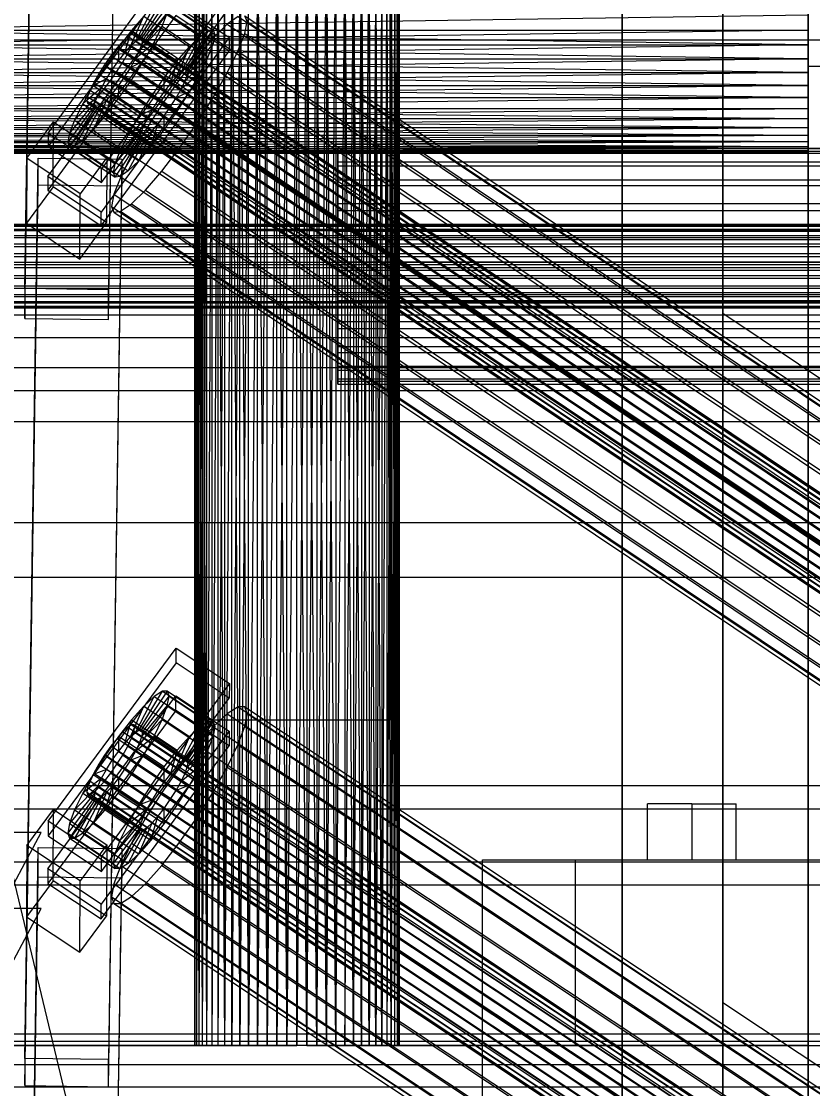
# Model space of a CAD drawing. Header units: millimetres. Extents: x -1970 to 34302, y -65268 to 6837.
# Drawn here: x -379.3 to -209, y -34069.3 to -33839.6 of the extents above; entities that cross this region are included whole.
import ezdxf

# ---------------------------------------------------------------- set-up
doc = ezdxf.new("R2010")
doc.units = ezdxf.units.MM
for name, color, linetype, lineweight in [('COTAS_O', 1, 'Continuous', 0), ('frontal_briquetadora', 7, 'Continuous', 0), ('frontal_C01', 7, 'Continuous', 0), ('frontal_C02', 7, 'Continuous', 0), ('frontal_mezcladora', 7, 'Continuous', 0)]:
    doc.layers.add(name, color=color, linetype=linetype, lineweight=lineweight)
doc.dimstyles.new('R19_100', dxfattribs={"dimtxt": 250, "dimasz": 150, "dimexe": 150, "dimexo": 80, "dimgap": 100, "dimtad": 1, "dimtih": 1, "dimtoh": 1, "dimdsep": 46, "dimcen": 0.09, "dimadec": 0, "dimazin": 0, "dimtfac": 1, "dimtdec": 4, "dimtofl": 0, "dimtmove": 0, "dimatfit": 3, "dimfxl": 1, "dimtolj": 1, "dimtzin": 0, "dimarcsym": 0})

# ---------------------------------------------------------------- blocks, each defined once
blk = doc.blocks.new('*D35')
at = {"layer": 'COTAS_O', "color": 0, "lineweight": -2, "transparency": 16777216}
for p, q in [((-1725, -34320), (-1725, -33550)), ((1725, -34320), (1725, -33550)), ((-1575, -33700), (1575, -33700))]:
    blk.add_line(p, q, dxfattribs=at)
at = {"layer": 'COTAS_O', "color": 0, "transparency": 16777216}
for points in [[(-1575, -33675), (-1575, -33725), (-1725, -33700)], [(1575, -33675), (1575, -33725), (1725, -33700)]]:
    blk.add_solid(points, dxfattribs=at)
at = {"layer": 'Defpoints', "color": 0, "transparency": 16777216}
for p in [(1725, -33700), (-1725, -34400), (1725, -34400)]:
    blk.add_point(p, dxfattribs=at)
blk = doc.blocks.new('*D38')
at = {"layer": 'COTAS_O', "color": 0, "lineweight": -2, "transparency": 16777216}
for p, q in [((-570, -33700), (200, -33700)), ((50, -34750), (50, -33850)), ((-570, -34900), (200, -34900))]:
    blk.add_line(p, q, dxfattribs=at)
at = {"layer": 'COTAS_O', "color": 0, "transparency": 16777216}
for points in [[(25, -33850), (75, -33850), (50, -33700)], [(25, -34750), (75, -34750), (50, -34900)]]:
    blk.add_solid(points, dxfattribs=at)
at = {"layer": 'Defpoints', "color": 0, "transparency": 16777216}
for p in [(-650, -33700), (50, -33700), (-650, -34900)]:
    blk.add_point(p, dxfattribs=at)
blk = doc.blocks.new('*D39')
at = {"layer": 'COTAS_O', "color": 0, "lineweight": -2, "transparency": 16777216}
for p, q in [((-650, -34820), (-650, -34050)), ((650, -34820), (650, -34050)), ((-500, -34200), (500, -34200))]:
    blk.add_line(p, q, dxfattribs=at)
at = {"layer": 'COTAS_O', "color": 0, "transparency": 16777216}
for points in [[(-500, -34175), (-500, -34225), (-650, -34200)], [(500, -34175), (500, -34225), (650, -34200)]]:
    blk.add_solid(points, dxfattribs=at)
at = {"layer": 'Defpoints', "color": 0, "transparency": 16777216}
for p in [(650, -34200), (-650, -34900), (650, -34900)]:
    blk.add_point(p, dxfattribs=at)

msp = doc.modelspace()

# ---------------------------------------------------------------- linework, layer by layer
at = {"layer": 'frontal_briquetadora'}
for p, q in [((-210, -33750), (-210, -33844.629)), ((-210, -33750), (-210, -33841.488)), ((-340, -33818), (-340, -33990)), ((-300, -33818), (-300, -33990)), ((-430, -33820), (-223.45, -34680)), ((-341.894, -33820), (-342, -34060)), ((-342, -33820), (-342, -34060)), ((-342, -33820), (-341.894, -34060)), ((-341.577, -33820), (-341.894, -34060)), ((-341.894, -33820), (-341.894, -34060)), ((-341.894, -33820), (-341.577, -34060)), ((-341.053, -33820), (-341.577, -34060)), ((-341.577, -33820), (-341.577, -34060)), ((-341.577, -33820), (-341.053, -34060)), ((-340.325, -33820), (-341.053, -34060)), ((-341.053, -33820), (-341.053, -34060)), ((-341.053, -33820), (-340.325, -34060)), ((-339.402, -33820), (-340.325, -34060)), ((-340.325, -33820), (-340.325, -34060)), ((-340.325, -33820), (-339.402, -34060)), ((-338.292, -33820), (-339.402, -34060)), ((-339.402, -33820), (-339.402, -34060)), ((-337.006, -33820), (-338.292, -34060)), ((-338.292, -33820), (-338.292, -34060)), ((-335.556, -33820), (-337.006, -34060)), ((-337.006, -33820), (-337.006, -34060)), ((-337.006, -33820), (-335.556, -34060)), ((-333.957, -33820), (-335.556, -34060)), ((-335.556, -33820), (-335.556, -34060)), ((-332.223, -33820), (-333.957, -34060)), ((-333.957, -34060), (-333.957, -33820)), ((-333.957, -33820), (-332.223, -34060)), ((-330.371, -33820), (-332.223, -34060)), ((-332.223, -34060), (-332.223, -33820)), ((-332.223, -33820), (-330.371, -34060)), ((-328.419, -33820), (-330.371, -34060)), ((-330.371, -34060), (-330.371, -33820)), ((-326.386, -33820), (-328.419, -34060)), ((-328.419, -34060), (-328.419, -33820)), ((-328.419, -33820), (-326.386, -34060)), ((-324.292, -33820), (-326.386, -34060)), ((-326.386, -34060), (-326.386, -33820)), ((-322.156, -33820), (-324.292, -34060)), ((-324.292, -34060), (-324.292, -33820)), ((-324.292, -33820), (-322.156, -34060)), ((-320, -33820), (-322.156, -34060)), ((-322.156, -34060), (-322.156, -33820)), ((-320, -34060), (-320, -33820)), ((-317.844, -33820), (-320, -34060)), ((-317.844, -34060), (-320, -33820)), ((-317.844, -33820), (-317.844, -34060)), ((-317.844, -34060), (-315.708, -33820)), ((-315.708, -34060), (-317.844, -33820)), ((-315.708, -33820), (-315.708, -34060)), ((-315.708, -34060), (-313.614, -33820)), ((-313.614, -34060), (-315.708, -33820)), ((-313.614, -33820), (-313.614, -34060)), ((-313.614, -34060), (-311.581, -33820)), ((-311.581, -34060), (-313.614, -33820)), ((-311.581, -33820), (-311.581, -34060)), ((-311.581, -34060), (-309.629, -33820)), ((-309.629, -33820), (-309.629, -34060)), ((-309.629, -34060), (-307.777, -33820)), ((-307.777, -34060), (-309.629, -33820)), ((-307.777, -33820), (-307.777, -34060)), ((-307.777, -34060), (-306.043, -33820)), ((-306.043, -34060), (-307.777, -33820)), ((-306.043, -33820), (-306.043, -34060)), ((-306.043, -34060), (-304.444, -33820)), ((-304.444, -34060), (-306.043, -33820)), ((-304.444, -33820), (-304.444, -34060)), ((-302.994, -33820), (-304.444, -34060)), ((-302.994, -34060), (-304.444, -33820)), ((-302.994, -33820), (-302.994, -34060)), ((-301.708, -33820), (-302.994, -34060)), ((-301.708, -34060), (-302.994, -33820)), ((-301.708, -33820), (-301.708, -34060)), ((-300.598, -33820), (-301.708, -34060)), ((-300.598, -33820), (-300.598, -34060)), ((-299.675, -33820), (-300.598, -34060)), ((-299.675, -34060), (-300.598, -33820)), ((-299.675, -33820), (-299.675, -34060)), ((-298.947, -33820), (-299.675, -34060)), ((-299.675, -33820), (-298.947, -34060)), ((-298.947, -33820), (-298.947, -34060)), ((-298.423, -33820), (-298.947, -34060)), ((-298.947, -33820), (-298.423, -34060)), ((-298.423, -33820), (-298.423, -34060)), ((-298.106, -33820), (-298.423, -34060)), ((-298.423, -33820), (-298.106, -34060)), ((-298.106, -33820), (-298.106, -34060)), ((-298, -33820), (-298.106, -34060)), ((-298, -33820), (-298, -34060)), ((-210, -33820), (-210, -34060)), ((-210, -34260), (-210, -33820)), ((-210, -34680), (-210, -33820)), ((-210, -33820), (-210, -33855.985)), ((-210, -33820), (-210, -33853.384)), ((-210, -33820), (-210, -33850.606)), ((-210, -33820), (-210, -33847.678)), ((-210, -33844.629), (-210, -33820)), ((-210, -33841.77), (-210, -33827.53)), ((-210, -33828.329), (-210, -33842.57)), ((-210, -33834.64), (-210, -33848.563)), ((-210, -33849.302), (-210, -33835.46)), ((-210, -33838.284), (-430, -33841.488)), ((-210, -33838.284), (-210, -33841.488)), ((-210, -33841.488), (-430, -33844.629)), ((-430, -33841.488), (-210, -33841.488)), ((-210, -33844.629), (-430, -33841.488)), ((-210, -33841.488), (-210, -33844.629)), ((-210, -33854.679), (-210, -33841.77)), ((-210, -33842.57), (-210, -33855.32)), ((-210, -33844.629), (-430, -33847.678)), ((-430, -33844.629), (-210, -33844.629)), ((-210, -33847.678), (-430, -33844.629)), ((-210, -33844.629), (-210, -33847.678)), ((-210, -33847.678), (-430, -33850.606)), ((-430, -33847.678), (-210, -33847.678)), ((-210, -33850.606), (-430, -33847.678)), ((-210, -33847.678), (-210, -33850.606)), ((-210, -33848.563), (-210, -33859.811)), ((-210, -33860.322), (-210, -33849.302)), ((-160, -33849.302), (-210, -33849.302)), ((-210, -33850.606), (-430, -33853.384)), ((-430, -33850.606), (-210, -33850.606)), ((-210, -33853.384), (-430, -33850.606)), ((-210, -33850.606), (-210, -33853.384)), ((-210, -33853.384), (-430, -33855.985)), ((-430, -33853.384), (-210, -33853.384)), ((-210, -33855.985), (-430, -33853.384)), ((-210, -33853.384), (-210, -33855.985)), ((-210, -33853.384), (-210, -34060)), ((-210, -33863.7), (-210, -33854.679)), ((-210, -33855.985), (-430, -33858.384)), ((-430, -33855.985), (-210, -33855.985)), ((-210, -33855.32), (-210, -33864.056)), ((-210, -33855.985), (-210, -33858.384)), ((-210, -34060), (-210, -33855.985)), ((-210, -33858.384), (-430, -33858.384)), ((-210, -33858.384), (-430, -33860.559)), ((-210, -33860.559), (-430, -33858.384)), ((-210, -33858.384), (-210, -33860.559)), ((-210, -34060), (-210, -33858.384)), ((-210, -33860.559), (-430, -33860.559)), ((-210, -33860.559), (-430, -33862.488)), ((-210, -33862.488), (-430, -33860.559)), ((-210, -33859.811), (-210, -33866.154)), ((-210, -33866.336), (-210, -33860.322)), ((-210, -33860.559), (-210, -33862.488)), ((-210, -33860.559), (-210, -34060)), ((-210, -33862.488), (-430, -33862.488)), ((-210, -33862.488), (-430, -33864.153)), ((-210, -33864.153), (-430, -33862.488)), ((-210, -33862.488), (-210, -33864.153)), ((-210, -33862.488), (-210, -34060)), ((-210, -33867.047), (-210, -33863.7)), ((-210, -33864.056), (-210, -33867.047)), ((-210, -33864.153), (-430, -33864.153)), ((-210, -33864.153), (-430, -33865.538)), ((-210, -33865.538), (-430, -33864.153)), ((-210, -33865.538), (-430, -33865.538)), ((-210, -33865.538), (-430, -33866.629)), ((-210, -33866.629), (-430, -33865.538)), ((-210, -33864.153), (-210, -33865.538)), ((-210, -33864.153), (-210, -34060)), ((-210, -33865.538), (-210, -33866.629)), ((-210, -33865.538), (-210, -34060)), ((-210, -33866.154), (-210, -33866.336)), ((-210, -33866.629), (-430, -33866.629)), ((-210, -33866.629), (-430, -33867.416)), ((-210, -33867.416), (-430, -33866.629)), ((-210, -33867.416), (-430, -33867.416)), ((-210, -33867.416), (-430, -33867.891)), ((-210, -33867.891), (-430, -33867.416)), ((-210, -33867.891), (-430, -33867.891)), ((-210, -33867.891), (-430, -33868.05)), ((-210, -33868.05), (-430, -33867.891)), ((-210, -33868.05), (-430, -33868.05)), ((-210, -33866.629), (-210, -33867.416)), ((-210, -33866.629), (-210, -34060)), ((-160, -33867.047), (-210, -33867.047)), ((-210, -33867.416), (-210, -33867.891)), ((-210, -33867.416), (-210, -34060)), ((-210, -33867.891), (-210, -33868.05)), ((-210, -33867.891), (-210, -34060)), ((-210, -33868.05), (-210, -34060)), ((-210, -33880.454), (-210, -33875.627)), ((-210, -33889.153), (-210, -33880.454)), ((-210, -33900), (-210, -33889.153)), ((-208, -33900), (-210, -33900)), ((-210, -33900), (-210, -33910.847)), ((-210, -33910.847), (-210, -33919.546)), ((-210, -33919.546), (-210, -33924.373)), ((-338.019, -33990), (-340, -33990)), ((-332.47, -33990), (-338.019, -33990)), ((-324.45, -33990), (-332.47, -33990)), ((-315.55, -33990), (-324.45, -33990)), ((-307.53, -33990), (-315.55, -33990)), ((-301.981, -33990), (-307.53, -33990)), ((-300, -33990), (-301.981, -33990)), ((-210, -34060), (-430, -34060)), ((-335.556, -34060), (-430, -34060)), ((-430, -34060), (-333.957, -34060)), ((-337.006, -34060), (-430, -34060)), ((-338.292, -34060), (-430, -34060)), ((-430, -34060), (-332.223, -34060)), ((-339.402, -34060), (-430, -34060)), ((-430, -34060), (-330.371, -34060)), ((-340.325, -34060), (-430, -34060)), ((-430, -34060), (-328.419, -34060)), ((-341.053, -34060), (-430, -34060)), ((-430, -34060), (-326.386, -34060)), ((-430, -34060), (-324.292, -34060)), ((-341.577, -34060), (-430, -34060)), ((-341.894, -34060), (-430, -34060)), ((-430, -34060), (-322.156, -34060)), ((-342, -34060), (-430, -34060)), ((-430, -34060), (-320, -34060)), ((-342, -34060), (-341.894, -34060)), ((-341.894, -34060), (-341.577, -34060)), ((-341.577, -34060), (-341.053, -34060)), ((-341.053, -34060), (-340.325, -34060)), ((-340.325, -34060), (-339.402, -34060)), ((-339.402, -34060), (-338.292, -34060)), ((-338.292, -34060), (-337.006, -34060)), ((-337.006, -34060), (-335.556, -34060)), ((-335.556, -34060), (-333.957, -34060)), ((-333.957, -34060), (-332.223, -34060)), ((-332.223, -34060), (-330.371, -34060)), ((-330.371, -34060), (-328.419, -34060)), ((-328.419, -34060), (-326.386, -34060)), ((-326.386, -34060), (-324.292, -34060)), ((-324.292, -34060), (-322.156, -34060)), ((-322.156, -34060), (-320, -34060)), ((-210, -34060), (-320, -34060)), ((-317.844, -34060), (-320, -34060)), ((-315.708, -34060), (-317.844, -34060)), ((-317.844, -34060), (-210, -34060)), ((-313.614, -34060), (-315.708, -34060)), ((-315.708, -34060), (-210, -34060)), ((-311.581, -34060), (-313.614, -34060)), ((-313.614, -34060), (-210, -34060)), ((-309.629, -34060), (-311.581, -34060)), ((-311.581, -34060), (-210, -34060)), ((-307.777, -34060), (-309.629, -34060)), ((-309.629, -34060), (-210, -34060)), ((-306.043, -34060), (-307.777, -34060)), ((-307.777, -34060), (-210, -34060)), ((-304.444, -34060), (-306.043, -34060)), ((-306.043, -34060), (-210, -34060)), ((-302.994, -34060), (-304.444, -34060)), ((-304.444, -34060), (-210, -34060)), ((-301.708, -34060), (-302.994, -34060)), ((-302.994, -34060), (-210, -34060)), ((-300.598, -34060), (-301.708, -34060)), ((-301.708, -34060), (-210, -34060)), ((-210, -34060), (-300.598, -34060)), ((-299.675, -34060), (-300.598, -34060)), ((-210, -34060), (-299.675, -34060)), ((-298.947, -34060), (-299.675, -34060)), ((-210, -34060), (-298.947, -34060)), ((-298.423, -34060), (-298.947, -34060)), ((-210, -34060), (-298.423, -34060)), ((-298.106, -34060), (-298.423, -34060)), ((-210, -34060), (-298.106, -34060)), ((-298, -34060), (-298.106, -34060)), ((-210, -34060), (-298, -34060)), ((-210, -34060), (-210, -34490)), ((-210, -34260), (-210, -34060)), ((-210, -34060), (-210, -34496)), ((-210, -34060), (-210, -34305))]:
    msp.add_line(p, q, dxfattribs=at)
at = {"layer": 'frontal_C01'}
for p, q in [((-250, -32680.37), (-250, -35735.764)), ((-250, -35740.498), (-250, -32685.104)), ((-378.512, -33897.114), (-375.644, -33705.166)), ((-357.646, -33705.408), (-360.514, -33897.355)), ((-378.512, -33903.518), (-375.644, -33711.57)), ((-360.514, -33903.759), (-357.646, -33711.811)), ((-228.298, -33738.634), (-228.298, -34050.821)), ((-228.298, -34056.508), (-228.298, -33744.321)), ((-450, -33843.6), (450, -33843.6)), ((-425, -33891.431), (425, -33891.431)), ((-360.514, -33897.355), (-378.512, -33897.114)), ((-378.512, -33897.114), (-378.512, -33903.518)), ((-360.514, -33903.759), (-360.514, -33897.355)), ((425, -33902.8), (-425, -33902.8)), ((-378.512, -33903.518), (-360.514, -33903.759)), ((425, -33907.696), (-425, -33907.696)), ((-425, -33919.065), (425, -33919.065)), ((-373.501, -34011.698), (-345.969, -33974.459)), ((-345.981, -33977.66), (-345.969, -33974.459)), ((-345.969, -33974.459), (-334.501, -33982.07)), ((-345.981, -33977.66), (-373.513, -34014.899)), ((-334.513, -33985.272), (-345.981, -33977.66)), ((-334.501, -33982.07), (-362.033, -34019.309)), ((-334.501, -33982.07), (-334.513, -33985.272)), ((-373.539, -34021.943), (-346.008, -33984.704)), ((-362.045, -34022.511), (-334.513, -33985.272)), ((-354.71, -33992.595), (-350.645, -33984.845)), ((-353.892, -33992.082), (-348.918, -33983.763)), ((-353.378, -33992.08), (-347.835, -33983.757)), ((-353.205, -33992.587), (-347.47, -33984.829)), ((-350.645, -33984.845), (-352.899, -33986.931)), ((-348.918, -33983.763), (-350.645, -33984.845)), ((-350.645, -33984.845), (-340.816, -33991.37)), ((-347.835, -33983.757), (-348.918, -33983.763)), ((-348.918, -33983.763), (-339.088, -33990.287)), ((-347.847, -33986.906), (-347.47, -33984.829)), ((-347.835, -33983.757), (-338.005, -33990.281)), ((-347.47, -33984.829), (-347.835, -33983.757)), ((-347.47, -33984.829), (-337.64, -33991.354)), ((-346.02, -33987.906), (-346.008, -33984.704)), ((-346.008, -33984.704), (-334.539, -33992.316)), ((-346.02, -33987.906), (-373.551, -34025.145)), ((-355.777, -33993.583), (-352.899, -33986.931)), ((-352.899, -33986.931), (-355.525, -33989.879)), ((-353.384, -33993.571), (-347.847, -33986.906)), ((-352.899, -33986.931), (-343.069, -33993.456)), ((-348.941, -33989.846), (-347.847, -33986.906)), ((-347.847, -33986.906), (-338.017, -33993.43)), ((-334.551, -33995.518), (-346.02, -33987.906)), ((-332.629, -33987.137), (-334.938, -33988.584)), ((-331.181, -33987.13), (-332.629, -33987.137)), ((-332.629, -33987.137), (-148.32, -34109.469)), ((-330.692, -33988.563), (-331.181, -33987.13)), ((-331.181, -33987.13), (-146.872, -34109.461)), ((-355.525, -33989.879), (-358.345, -33993.486)), ((-357.021, -33994.979), (-355.525, -33989.879)), ((-355.525, -33989.879), (-345.695, -33996.403)), ((-353.902, -33994.964), (-348.941, -33989.846)), ((-350.678, -33993.448), (-348.941, -33989.846)), ((-348.941, -33989.846), (-339.111, -33996.37)), ((-339.088, -33990.287), (-344.062, -33998.606)), ((-338.005, -33990.281), (-343.549, -33998.604)), ((-340.816, -33991.37), (-339.088, -33990.287)), ((-339.088, -33990.287), (-338.005, -33990.281)), ((-338.005, -33990.281), (-337.64, -33991.354)), ((-334.938, -33988.584), (-337.95, -33991.373)), ((-334.938, -33988.584), (-150.629, -34110.916)), ((-331.197, -33991.34), (-330.692, -33988.563)), ((-330.692, -33988.563), (-146.383, -34110.895)), ((-334.539, -33992.316), (-362.071, -34029.555)), ((-357.415, -33992.496), (-358.659, -33993.892)), ((-356.348, -33991.508), (-357.415, -33992.496)), ((-357.415, -33992.496), (-143.617, -34134.4)), ((-355.53, -33990.995), (-356.348, -33991.508)), ((-356.348, -33991.508), (-142.549, -34133.412)), ((-355.777, -33993.583), (-354.71, -33992.595)), ((-355.541, -33993.876), (-355.022, -33992.484)), ((-355.017, -33990.992), (-355.53, -33990.995)), ((-355.53, -33990.995), (-141.731, -34132.899)), ((-355.022, -33992.484), (-354.844, -33991.5)), ((-355.022, -33992.484), (-141.224, -34134.388)), ((-354.844, -33991.5), (-355.017, -33990.992)), ((-355.017, -33990.992), (-141.218, -34132.897)), ((-354.844, -33991.5), (-141.045, -34133.405)), ((-354.71, -33992.595), (-353.892, -33992.082)), ((-344.88, -33999.119), (-354.71, -33992.595)), ((-353.892, -33992.082), (-353.378, -33992.08)), ((-344.062, -33998.606), (-353.892, -33992.082)), ((-353.205, -33992.587), (-353.384, -33993.571)), ((-343.549, -33998.604), (-353.378, -33992.08)), ((-353.378, -33992.08), (-353.205, -33992.587)), ((-343.376, -33999.112), (-353.205, -33992.587)), ((-340.816, -33991.37), (-344.88, -33999.119)), ((-337.64, -33991.354), (-343.376, -33999.112)), ((-343.069, -33993.456), (-340.816, -33991.37)), ((-337.95, -33991.373), (-341.461, -33995.313)), ((-337.64, -33991.354), (-338.017, -33993.43)), ((-337.95, -33991.373), (-153.641, -34113.705)), ((-334.539, -33992.316), (-334.551, -33995.518)), ((-332.659, -33995.27), (-331.197, -33991.34)), ((-331.197, -33991.34), (-146.887, -34113.671)), ((-358.345, -33993.486), (-361.166, -33997.509)), ((-358.659, -33993.892), (-359.995, -33995.601)), ((-358.659, -33993.892), (-144.861, -34135.796)), ((-358.345, -33993.486), (-358.357, -33996.688)), ((-358.357, -33996.688), (-357.021, -33994.979)), ((-348.515, -34000.011), (-358.345, -33993.486)), ((-357.021, -33994.979), (-355.777, -33993.583)), ((-347.191, -34001.504), (-357.021, -33994.979)), ((-356.363, -33995.583), (-355.541, -33993.876)), ((-345.947, -34000.107), (-355.777, -33993.583)), ((-355.541, -33993.876), (-141.742, -34135.781)), ((-354.725, -33996.67), (-350.678, -33993.448)), ((-353.902, -33994.964), (-354.725, -33996.67)), ((-353.384, -33993.571), (-353.902, -33994.964)), ((-344.073, -34001.488), (-353.902, -33994.964)), ((-343.554, -34000.096), (-353.384, -33993.571)), ((-352.938, -33997.468), (-350.678, -33993.448)), ((-350.678, -33993.448), (-340.848, -33999.973)), ((-343.069, -33993.456), (-345.947, -34000.107)), ((-345.695, -33996.403), (-343.069, -33993.456)), ((-338.017, -33993.43), (-343.554, -34000.096)), ((-338.017, -33993.43), (-339.111, -33996.37)), ((-362.083, -34032.757), (-334.551, -33995.518)), ((-359.995, -33995.601), (-361.332, -33997.506)), ((-146.196, -34137.505), (-359.995, -33995.601)), ((-359.693, -33998.594), (-358.357, -33996.688)), ((-358.357, -33996.688), (-348.527, -34003.213)), ((-357.434, -33997.487), (-356.363, -33995.583)), ((-356.363, -33995.583), (-142.565, -34137.487)), ((-354.725, -33996.67), (-355.796, -33998.574)), ((-344.895, -34003.194), (-354.725, -33996.67)), ((-348.515, -34000.011), (-345.695, -33996.403)), ((-345.695, -33996.403), (-347.191, -34001.504)), ((-341.461, -33995.313), (-345.231, -34000.136)), ((-339.111, -33996.37), (-344.073, -34001.488)), ((-341.461, -33995.313), (-157.152, -34117.645)), ((-339.111, -33996.37), (-340.848, -33999.973)), ((-334.981, -34000.085), (-332.659, -33995.27)), ((-332.659, -33995.27), (-148.35, -34117.601)), ((-361.166, -33997.509), (-363.797, -34001.672)), ((-362.578, -33999.478), (-363.648, -34001.382)), ((-361.332, -33997.506), (-362.578, -33999.478)), ((-362.578, -33999.478), (-148.779, -34141.382)), ((-361.332, -33997.506), (-147.533, -34139.411)), ((-359.693, -33998.594), (-361.166, -33997.509)), ((-361.166, -33997.509), (-351.336, -34004.033)), ((-360.939, -34000.565), (-359.693, -33998.594)), ((-360.017, -34001.364), (-358.68, -33999.459)), ((-349.863, -34005.118), (-359.693, -33998.594)), ((-358.68, -33999.459), (-357.434, -33997.487)), ((-358.68, -33999.459), (-144.881, -34141.363)), ((-357.434, -33997.487), (-143.635, -34139.391)), ((-355.796, -33998.574), (-357.042, -34000.546)), ((-355.796, -33998.574), (-352.938, -33997.468)), ((-345.966, -34005.098), (-355.796, -33998.574)), ((-355.569, -34001.631), (-352.938, -33997.468)), ((-352.938, -33997.468), (-343.108, -34003.992)), ((-344.88, -33999.119), (-345.947, -34000.107)), ((-344.062, -33998.606), (-344.88, -33999.119)), ((-343.549, -33998.604), (-344.062, -33998.606)), ((-343.554, -34000.096), (-343.376, -33999.112)), ((-343.376, -33999.112), (-343.549, -33998.604)), ((-363.797, -34001.672), (-366.057, -34005.691)), ((-363.648, -34001.382), (-364.471, -34003.088)), ((-360.939, -34000.565), (-363.797, -34001.672)), ((-363.797, -34001.672), (-353.967, -34008.196)), ((-363.648, -34001.382), (-149.85, -34143.286)), ((-362.01, -34002.469), (-360.939, -34000.565)), ((-361.352, -34003.073), (-360.017, -34001.364)), ((-351.109, -34007.09), (-360.939, -34000.565)), ((-360.017, -34001.364), (-146.218, -34143.268)), ((-358.39, -34005.653), (-355.569, -34001.631)), ((-357.042, -34000.546), (-358.378, -34002.451)), ((-357.042, -34000.546), (-355.569, -34001.631)), ((-347.212, -34007.07), (-357.042, -34000.546)), ((-355.569, -34001.631), (-345.739, -34008.155)), ((-351.336, -34004.033), (-348.515, -34000.011)), ((-345.231, -34000.136), (-349.002, -34005.514)), ((-348.527, -34003.213), (-348.515, -34000.011)), ((-347.191, -34001.504), (-348.527, -34003.213)), ((-345.947, -34000.107), (-347.191, -34001.504)), ((-160.922, -34122.468), (-345.231, -34000.136)), ((-340.848, -33999.973), (-344.895, -34003.194)), ((-344.895, -34003.194), (-344.073, -34001.488)), ((-344.073, -34001.488), (-343.554, -34000.096)), ((-340.848, -33999.973), (-343.108, -34003.992)), ((-338.003, -34005.459), (-334.981, -34000.085)), ((-334.981, -34000.085), (-150.672, -34122.417)), ((-362.833, -34004.176), (-367.794, -34009.294)), ((-362.01, -34002.469), (-366.057, -34005.691)), ((-364.471, -34003.088), (-364.989, -34004.481)), ((-364.471, -34003.088), (-150.672, -34144.993)), ((-363.351, -34005.568), (-362.833, -34004.176)), ((-362.833, -34004.176), (-362.01, -34002.469)), ((-353.003, -34010.7), (-362.833, -34004.176)), ((-362.596, -34004.469), (-361.352, -34003.073)), ((-352.18, -34008.994), (-362.01, -34002.469)), ((-361.352, -34003.073), (-147.554, -34144.977)), ((-359.714, -34004.16), (-361.21, -34009.261)), ((-359.714, -34004.16), (-360.958, -34005.556)), ((-358.378, -34002.451), (-359.714, -34004.16)), ((-349.884, -34010.685), (-359.714, -34004.16)), ((-358.378, -34002.451), (-358.39, -34005.653)), ((-348.548, -34008.976), (-358.378, -34002.451)), ((-353.967, -34008.196), (-351.336, -34004.033)), ((-351.336, -34004.033), (-349.863, -34005.118)), ((-348.527, -34003.213), (-349.863, -34005.118)), ((-345.966, -34005.098), (-344.895, -34003.194)), ((-343.108, -34003.992), (-345.966, -34005.098)), ((-343.108, -34003.992), (-345.739, -34008.155)), ((-363.351, -34005.568), (-368.888, -34012.233)), ((-366.057, -34005.691), (-367.794, -34009.294)), ((-366.057, -34005.691), (-356.228, -34012.216)), ((-364.989, -34004.481), (-365.168, -34005.465)), ((-365.168, -34005.465), (-364.995, -34005.973)), ((-365.168, -34005.465), (-151.369, -34147.369)), ((-364.995, -34005.973), (-364.482, -34005.97)), ((-364.995, -34005.973), (-151.196, -34147.877)), ((-364.989, -34004.481), (-151.191, -34146.385)), ((-364.482, -34005.97), (-363.664, -34005.457)), ((-364.482, -34005.97), (-150.683, -34147.874)), ((-360.958, -34005.556), (-363.836, -34012.208)), ((-363.664, -34005.457), (-362.596, -34004.469)), ((-363.664, -34005.457), (-149.865, -34147.362)), ((-363.53, -34006.552), (-363.351, -34005.568)), ((-353.521, -34012.093), (-363.351, -34005.568)), ((-362.596, -34004.469), (-148.798, -34146.373)), ((-360.958, -34005.556), (-362.025, -34006.545)), ((-361.21, -34009.261), (-358.39, -34005.653)), ((-351.128, -34012.081), (-360.958, -34005.556)), ((-358.39, -34005.653), (-348.56, -34012.177)), ((-349.002, -34005.514), (-352.519, -34011.079)), ((-349.863, -34005.118), (-351.109, -34007.09)), ((-349.002, -34005.514), (-164.693, -34127.845)), ((-347.212, -34007.07), (-345.966, -34005.098)), ((-341.52, -34011.024), (-338.003, -34005.459)), ((-338.003, -34005.459), (-153.694, -34127.79)), ((-363.53, -34006.552), (-369.265, -34014.31)), ((-363.357, -34007.06), (-368.9, -34015.382)), ((-362.843, -34007.057), (-367.817, -34015.377)), ((-362.025, -34006.545), (-366.09, -34014.294)), ((-363.357, -34007.06), (-363.53, -34006.552)), ((-353.7, -34013.076), (-363.53, -34006.552)), ((-362.843, -34007.057), (-363.357, -34007.06)), ((-353.527, -34013.584), (-363.357, -34007.06)), ((-362.025, -34006.545), (-362.843, -34007.057)), ((-353.014, -34013.582), (-362.843, -34007.057)), ((-352.196, -34013.069), (-362.025, -34006.545)), ((-356.228, -34012.216), (-353.967, -34008.196)), ((-353.967, -34008.196), (-351.109, -34007.09)), ((-351.109, -34007.09), (-352.18, -34008.994)), ((-345.739, -34008.155), (-348.56, -34012.177)), ((-348.548, -34008.976), (-347.212, -34007.07)), ((-345.739, -34008.155), (-347.212, -34007.07)), ((-378.086, -34016.944), (-372.35, -34009.186)), ((-372.408, -34024.554), (-372.35, -34009.186)), ((-372.35, -34009.186), (-360.882, -34016.797)), ((-367.794, -34009.294), (-368.888, -34012.233)), ((-367.794, -34009.294), (-357.964, -34015.818)), ((-363.836, -34012.208), (-361.21, -34009.261)), ((-361.21, -34009.261), (-351.38, -34015.785)), ((-357.964, -34015.818), (-353.003, -34010.7)), ((-356.228, -34012.216), (-352.18, -34008.994)), ((-353.003, -34010.7), (-353.521, -34012.093)), ((-352.18, -34008.994), (-353.003, -34010.7)), ((-351.38, -34015.785), (-349.884, -34010.685)), ((-351.128, -34012.081), (-349.884, -34010.685)), ((-349.884, -34010.685), (-348.548, -34008.976)), ((-348.56, -34012.177), (-348.548, -34008.976)), ((-345.291, -34016.401), (-341.52, -34011.024)), ((-341.52, -34011.024), (-157.211, -34133.355)), ((-373.501, -34011.698), (-373.513, -34014.899)), ((-362.033, -34019.309), (-373.501, -34011.698)), ((-368.888, -34012.233), (-369.265, -34014.31)), ((-368.888, -34012.233), (-359.058, -34018.758)), ((-366.09, -34014.294), (-363.836, -34012.208)), ((-363.836, -34012.208), (-354.006, -34018.733)), ((-359.436, -34020.835), (-353.7, -34013.076)), ((-359.058, -34018.758), (-353.521, -34012.093)), ((-357.964, -34015.818), (-356.228, -34012.216)), ((-356.26, -34020.819), (-352.196, -34013.069)), ((-352.519, -34011.079), (-355.541, -34016.452)), ((-354.006, -34018.733), (-351.128, -34012.081)), ((-353.521, -34012.093), (-353.7, -34013.076)), ((-353.7, -34013.076), (-353.527, -34013.584)), ((-353.014, -34013.582), (-352.196, -34013.069)), ((-352.519, -34011.079), (-168.21, -34133.41)), ((-352.196, -34013.069), (-351.128, -34012.081)), ((-348.56, -34012.177), (-351.38, -34015.785)), ((-373.513, -34014.899), (-362.045, -34022.511)), ((-369.265, -34014.31), (-368.9, -34015.382)), ((-369.265, -34014.31), (-359.436, -34020.835)), ((-368.9, -34015.382), (-367.817, -34015.377)), ((-368.9, -34015.382), (-359.07, -34021.907)), ((-367.817, -34015.377), (-366.09, -34014.294)), ((-367.817, -34015.377), (-357.987, -34021.901)), ((-366.09, -34014.294), (-356.26, -34020.819)), ((-359.07, -34021.907), (-353.527, -34013.584)), ((-357.987, -34021.901), (-353.014, -34013.582)), ((-353.527, -34013.584), (-353.014, -34013.582)), ((-378.512, -34209.301), (-375.644, -34017.353)), ((-378.086, -34016.944), (-378.143, -34032.312)), ((-366.618, -34024.555), (-378.086, -34016.944)), ((-375.644, -34023.757), (-375.644, -34017.353)), ((-375.644, -34017.353), (-357.646, -34017.594)), ((-360.882, -34016.797), (-366.618, -34024.555)), ((-360.882, -34016.797), (-360.939, -34032.166)), ((-357.646, -34017.594), (-360.514, -34209.542)), ((-359.058, -34018.758), (-357.964, -34015.818)), ((-355.541, -34016.452), (-357.863, -34021.268)), ((-357.646, -34017.594), (-357.646, -34023.998)), ((-355.541, -34016.452), (-171.232, -34138.784)), ((-351.38, -34015.785), (-354.006, -34018.733)), ((-349.061, -34021.224), (-345.291, -34016.401)), ((-345.291, -34016.401), (-160.982, -34138.733)), ((-362.045, -34022.511), (-362.033, -34019.309)), ((-359.436, -34020.835), (-359.058, -34018.758)), ((-354.006, -34018.733), (-356.26, -34020.819)), ((430, -34020.498), (-430, -34020.498)), ((-373.539, -34021.943), (-373.551, -34025.145)), ((-362.071, -34029.555), (-373.539, -34021.943)), ((-359.07, -34021.907), (-359.436, -34020.835)), ((-357.863, -34021.268), (-359.326, -34025.198)), ((-357.987, -34021.901), (-359.07, -34021.907)), ((-356.26, -34020.819), (-357.987, -34021.901)), ((-357.863, -34021.268), (-173.554, -34143.6)), ((-352.572, -34025.165), (-349.061, -34021.224)), ((-349.061, -34021.224), (-164.752, -34143.556)), ((-378.512, -34215.705), (-375.644, -34023.757)), ((-372.408, -34024.554), (-378.143, -34032.312)), ((-357.646, -34023.998), (-375.644, -34023.757)), ((-360.939, -34032.166), (-372.408, -34024.554)), ((-366.675, -34039.924), (-366.618, -34024.555)), ((-360.514, -34215.946), (-357.646, -34023.998)), ((430, -34025.498), (-430, -34025.498)), ((-373.551, -34025.145), (-362.083, -34032.757)), ((-359.326, -34025.198), (-359.83, -34027.975)), ((-359.326, -34025.198), (-175.016, -34147.53)), ((-355.584, -34027.953), (-352.572, -34025.165)), ((-352.572, -34025.165), (-168.263, -34147.496)), ((-359.83, -34027.975), (-359.341, -34029.408)), ((-359.83, -34027.975), (-175.521, -34150.306)), ((-359.341, -34029.408), (-357.893, -34029.401)), ((-359.341, -34029.408), (-175.032, -34151.739)), ((-357.893, -34029.401), (-355.584, -34027.953)), ((-357.893, -34029.401), (-173.584, -34151.732)), ((-355.584, -34027.953), (-171.275, -34150.285)), ((-430, -34133.498), (-375, -34030.498)), ((-375, -34030.498), (-430, -34030.498)), ((-362.083, -34032.757), (-362.071, -34029.555)), ((-378.143, -34032.312), (-366.675, -34039.924)), ((-366.675, -34039.924), (-360.939, -34032.166)), ((-130, -34116.064), (-228.298, -34050.821)), ((-228.298, -34050.821), (-228.298, -34363.008)), ((-228.298, -34050.821), (-228.298, -34056.508)), ((-228.298, -34368.695), (-228.298, -34056.508)), ((-228.298, -34056.508), (-130, -34121.752))]:
    msp.add_line(p, q, dxfattribs=at)
at = {"layer": 'frontal_C02'}
for p, q in [((-250, -32976.99), (-250, -35767.535)), ((-250, -35772.314), (-250, -32981.769)), ((-228.298, -33617.653), (-228.298, -33902.474)), ((-228.298, -33908.215), (-228.298, -33623.394)), ((-373.501, -33863.634), (-345.969, -33826.041)), ((-345.981, -33828.963), (-373.513, -33866.556)), ((-334.501, -33833.724), (-362.033, -33871.317)), ((-373.539, -33872.986), (-346.008, -33835.393)), ((-354.71, -33843.896), (-350.645, -33836.292)), ((-353.892, -33843.321), (-348.918, -33835.077)), ((-353.378, -33843.251), (-347.835, -33834.93)), ((-353.205, -33843.692), (-347.47, -33835.86)), ((-350.645, -33836.292), (-340.816, -33842.877)), ((-348.918, -33835.077), (-339.088, -33841.663)), ((-347.835, -33834.93), (-338.005, -33841.515)), ((-347.47, -33835.86), (-337.64, -33842.446)), ((-346.008, -33835.393), (-334.539, -33843.077)), ((-346.02, -33838.316), (-373.551, -33875.909)), ((-362.045, -33874.24), (-334.513, -33836.647)), ((-355.777, -33844.938), (-352.899, -33838.491)), ((-352.899, -33838.491), (-355.525, -33841.525)), ((-353.384, -33844.613), (-347.847, -33837.804)), ((-352.899, -33838.491), (-343.069, -33845.077)), ((-348.941, -33840.63), (-347.847, -33837.804)), ((-347.847, -33837.804), (-338.017, -33844.39)), ((-334.551, -33845.999), (-346.02, -33838.316)), ((-332.629, -33838.582), (-334.938, -33840.206)), ((-332.629, -33838.582), (-148.32, -33962.066)), ((-330.692, -33839.628), (-331.181, -33838.385)), ((-331.181, -33838.385), (-146.872, -33961.869)), ((-353.902, -33845.951), (-348.941, -33840.63)), ((-350.678, -33844.145), (-348.941, -33840.63)), ((-348.941, -33840.63), (-339.111, -33847.216)), ((-334.938, -33840.206), (-337.95, -33843.146)), ((-334.938, -33840.206), (-150.629, -33963.69)), ((-331.197, -33842.228), (-330.692, -33839.628)), ((-330.692, -33839.628), (-146.383, -33963.112)), ((-334.539, -33843.077), (-362.071, -33880.669)), ((-355.525, -33841.525), (-358.345, -33845.187)), ((-356.348, -33842.799), (-357.415, -33843.84)), ((-357.021, -33846.375), (-355.525, -33841.525)), ((-355.53, -33842.223), (-356.348, -33842.799)), ((-356.348, -33842.799), (-142.549, -33986.04)), ((-355.017, -33842.153), (-355.53, -33842.223)), ((-355.53, -33842.223), (-141.731, -33985.465)), ((-355.525, -33841.525), (-345.695, -33848.111)), ((-355.022, -33843.515), (-354.844, -33842.594)), ((-354.844, -33842.594), (-355.017, -33842.153)), ((-355.017, -33842.153), (-141.218, -33985.395)), ((-354.844, -33842.594), (-141.045, -33985.835)), ((-354.71, -33843.896), (-353.892, -33843.321)), ((-353.892, -33843.321), (-353.378, -33843.251)), ((-344.062, -33849.907), (-353.892, -33843.321)), ((-343.549, -33849.837), (-353.378, -33843.251)), ((-353.378, -33843.251), (-353.205, -33843.692)), ((-340.816, -33842.877), (-344.88, -33850.482)), ((-339.088, -33841.663), (-344.062, -33849.907)), ((-338.005, -33841.515), (-343.549, -33849.837)), ((-337.64, -33842.446), (-343.376, -33850.277)), ((-343.069, -33845.077), (-340.816, -33842.877)), ((-337.95, -33843.146), (-341.461, -33847.202)), ((-340.816, -33842.877), (-339.088, -33841.663)), ((-339.088, -33841.663), (-338.005, -33841.515)), ((-337.64, -33842.446), (-338.017, -33844.39)), ((-338.005, -33841.515), (-337.64, -33842.446)), ((-337.95, -33843.146), (-153.641, -33966.63)), ((-334.539, -33843.077), (-334.551, -33845.999)), ((-332.659, -33846.005), (-331.197, -33842.228)), ((-331.197, -33842.228), (-146.887, -33965.712)), ((-358.345, -33845.187), (-361.166, -33849.228)), ((-358.659, -33845.278), (-359.995, -33847.012)), ((-357.415, -33843.84), (-358.659, -33845.278)), ((-358.659, -33845.278), (-144.861, -33988.519)), ((-358.345, -33845.187), (-358.357, -33848.11)), ((-348.515, -33851.773), (-358.345, -33845.187)), ((-357.415, -33843.84), (-143.617, -33987.082)), ((-357.021, -33846.375), (-355.777, -33844.938)), ((-356.363, -33846.518), (-355.541, -33844.854)), ((-355.777, -33844.938), (-354.71, -33843.896)), ((-345.947, -33851.524), (-355.777, -33844.938)), ((-355.541, -33844.854), (-355.022, -33843.515)), ((-355.541, -33844.854), (-141.742, -33988.095)), ((-355.022, -33843.515), (-141.224, -33986.756)), ((-354.725, -33847.616), (-350.678, -33844.145)), ((-344.88, -33850.482), (-354.71, -33843.896)), ((-353.384, -33844.613), (-353.902, -33845.951)), ((-353.205, -33843.692), (-353.384, -33844.613)), ((-343.554, -33851.198), (-353.384, -33844.613)), ((-343.376, -33850.277), (-353.205, -33843.692)), ((-352.938, -33848.109), (-350.678, -33844.145)), ((-350.678, -33844.145), (-340.848, -33850.731)), ((-343.069, -33845.077), (-345.947, -33851.524)), ((-345.695, -33848.111), (-343.069, -33845.077)), ((-338.017, -33844.39), (-343.554, -33851.198)), ((-338.017, -33844.39), (-339.111, -33847.216)), ((-362.083, -33883.592), (-334.551, -33845.999)), ((-359.995, -33847.012), (-361.332, -33848.926)), ((-146.196, -33990.254), (-359.995, -33847.012)), ((-358.357, -33848.11), (-357.021, -33846.375)), ((-357.434, -33848.396), (-356.363, -33846.518)), ((-347.191, -33852.961), (-357.021, -33846.375)), ((-356.363, -33846.518), (-142.565, -33989.76)), ((-354.725, -33847.616), (-355.796, -33849.494)), ((-353.902, -33845.951), (-354.725, -33847.616)), ((-344.895, -33854.202), (-354.725, -33847.616)), ((-344.073, -33852.537), (-353.902, -33845.951)), ((-341.461, -33847.202), (-345.231, -33852.098)), ((-339.111, -33847.216), (-344.073, -33852.537)), ((-341.461, -33847.202), (-157.152, -33970.686)), ((-339.111, -33847.216), (-340.848, -33850.731)), ((-334.981, -33850.704), (-332.659, -33846.005)), ((-332.659, -33846.005), (-148.35, -33969.489)), ((-361.166, -33849.228), (-363.797, -33853.371)), ((-361.332, -33848.926), (-362.578, -33850.889)), ((-361.332, -33848.926), (-147.533, -33992.168)), ((-359.693, -33850.024), (-361.166, -33849.228)), ((-361.166, -33849.228), (-351.336, -33855.814)), ((-360.939, -33851.987), (-359.693, -33850.024)), ((-359.693, -33850.024), (-358.357, -33848.11)), ((-349.863, -33856.61), (-359.693, -33850.024)), ((-358.68, -33850.359), (-357.434, -33848.396)), ((-358.357, -33848.11), (-348.527, -33854.696)), ((-357.434, -33848.396), (-143.635, -33991.638)), ((-355.796, -33849.494), (-357.042, -33851.457)), ((-355.796, -33849.494), (-352.938, -33848.109)), ((-345.966, -33856.08), (-355.796, -33849.494)), ((-355.569, -33852.253), (-352.938, -33848.109)), ((-352.938, -33848.109), (-343.108, -33854.695)), ((-348.515, -33851.773), (-345.695, -33848.111)), ((-345.695, -33848.111), (-347.191, -33852.961)), ((-344.062, -33849.907), (-344.88, -33850.482)), ((-343.549, -33849.837), (-344.062, -33849.907)), ((-343.554, -33851.198), (-343.376, -33850.277)), ((-343.376, -33850.277), (-343.549, -33849.837)), ((-360.939, -33851.987), (-363.797, -33853.371)), ((-362.578, -33850.889), (-363.648, -33852.767)), ((-362.578, -33850.889), (-148.779, -33994.13)), ((-362.01, -33853.864), (-360.939, -33851.987)), ((-361.352, -33854.008), (-360.017, -33852.273)), ((-351.109, -33858.572), (-360.939, -33851.987)), ((-360.017, -33852.273), (-358.68, -33850.359)), ((-360.017, -33852.273), (-146.218, -33995.514)), ((-358.68, -33850.359), (-144.881, -33993.6)), ((-358.39, -33856.293), (-355.569, -33852.253)), ((-357.042, -33851.457), (-358.378, -33853.371)), ((-357.042, -33851.457), (-355.569, -33852.253)), ((-347.212, -33858.043), (-357.042, -33851.457)), ((-355.569, -33852.253), (-345.739, -33858.839)), ((-351.336, -33855.814), (-348.515, -33851.773)), ((-345.231, -33852.098), (-349.002, -33857.499)), ((-348.527, -33854.696), (-348.515, -33851.773)), ((-345.947, -33851.524), (-347.191, -33852.961)), ((-344.88, -33850.482), (-345.947, -33851.524)), ((-160.922, -33975.582), (-345.231, -33852.098)), ((-340.848, -33850.731), (-344.895, -33854.202)), ((-344.895, -33854.202), (-344.073, -33852.537)), ((-344.073, -33852.537), (-343.554, -33851.198)), ((-340.848, -33850.731), (-343.108, -33854.695)), ((-338.003, -33856.004), (-334.981, -33850.704)), ((-334.981, -33850.704), (-150.672, -33974.188)), ((-363.797, -33853.371), (-366.057, -33857.336)), ((-362.01, -33853.864), (-366.057, -33857.336)), ((-364.471, -33854.432), (-364.989, -33855.77)), ((-363.648, -33852.767), (-364.471, -33854.432)), ((-364.471, -33854.432), (-150.672, -33997.673)), ((-363.797, -33853.371), (-353.967, -33859.957)), ((-363.648, -33852.767), (-149.85, -33996.008)), ((-362.833, -33855.529), (-362.01, -33853.864)), ((-362.596, -33855.445), (-361.352, -33854.008)), ((-352.18, -33860.45), (-362.01, -33853.864)), ((-361.352, -33854.008), (-147.554, -33997.249)), ((-358.378, -33853.371), (-359.714, -33855.105)), ((-358.378, -33853.371), (-358.39, -33856.293)), ((-348.548, -33859.956), (-358.378, -33853.371)), ((-348.527, -33854.696), (-349.863, -33856.61)), ((-347.191, -33852.961), (-348.527, -33854.696)), ((-345.966, -33856.08), (-344.895, -33854.202)), ((-343.108, -33854.695), (-345.966, -33856.08)), ((-343.108, -33854.695), (-345.739, -33858.839)), ((-363.351, -33856.868), (-368.888, -33863.677)), ((-362.833, -33855.529), (-367.794, -33860.851)), ((-364.989, -33855.77), (-365.168, -33856.691)), ((-365.168, -33856.691), (-364.995, -33857.132)), ((-365.168, -33856.691), (-151.369, -33999.933)), ((-364.995, -33857.132), (-364.482, -33857.062)), ((-364.995, -33857.132), (-151.196, -34000.373)), ((-364.989, -33855.77), (-151.191, -33999.012)), ((-364.482, -33857.062), (-363.664, -33856.487)), ((-364.482, -33857.062), (-150.683, -34000.304)), ((-360.958, -33856.543), (-363.836, -33862.99)), ((-363.664, -33856.487), (-362.596, -33855.445)), ((-363.664, -33856.487), (-149.865, -33999.728)), ((-363.53, -33857.789), (-363.351, -33856.868)), ((-363.351, -33856.868), (-362.833, -33855.529)), ((-353.521, -33863.454), (-363.351, -33856.868)), ((-353.003, -33862.115), (-362.833, -33855.529)), ((-362.596, -33855.445), (-148.798, -33998.686)), ((-360.958, -33856.543), (-362.025, -33857.584)), ((-359.714, -33855.105), (-361.21, -33859.955)), ((-361.21, -33859.955), (-358.39, -33856.293)), ((-359.714, -33855.105), (-360.958, -33856.543)), ((-351.128, -33863.128), (-360.958, -33856.543)), ((-349.884, -33861.691), (-359.714, -33855.105)), ((-358.39, -33856.293), (-348.56, -33862.879)), ((-353.967, -33859.957), (-351.336, -33855.814)), ((-351.336, -33855.814), (-349.863, -33856.61)), ((-349.863, -33856.61), (-351.109, -33858.572)), ((-347.212, -33858.043), (-345.966, -33856.08)), ((-341.52, -33861.543), (-338.003, -33856.004)), ((-338.003, -33856.004), (-153.694, -33979.488)), ((-363.53, -33857.789), (-369.265, -33865.621)), ((-363.357, -33858.23), (-368.9, -33866.551)), ((-362.843, -33858.16), (-367.817, -33866.404)), ((-366.057, -33857.336), (-367.794, -33860.851)), ((-362.025, -33857.584), (-366.09, -33865.189)), ((-366.057, -33857.336), (-356.228, -33863.922)), ((-363.357, -33858.23), (-363.53, -33857.789)), ((-353.7, -33864.375), (-363.53, -33857.789)), ((-362.843, -33858.16), (-363.357, -33858.23)), ((-353.527, -33864.815), (-363.357, -33858.23)), ((-362.025, -33857.584), (-362.843, -33858.16)), ((-353.014, -33864.746), (-362.843, -33858.16)), ((-352.196, -33864.17), (-362.025, -33857.584)), ((-353.967, -33859.957), (-351.109, -33858.572)), ((-349.002, -33857.499), (-352.519, -33863.039)), ((-351.109, -33858.572), (-352.18, -33860.45)), ((-349.002, -33857.499), (-164.693, -33980.983)), ((-345.739, -33858.839), (-348.56, -33862.879)), ((-348.548, -33859.956), (-347.212, -33858.043)), ((-345.739, -33858.839), (-347.212, -33858.043)), ((-378.086, -33869.022), (-372.35, -33861.19)), ((-372.408, -33875.219), (-372.35, -33861.19)), ((-372.35, -33861.19), (-360.882, -33868.874)), ((-367.794, -33860.851), (-368.888, -33863.677)), ((-367.794, -33860.851), (-357.964, -33867.436)), ((-363.836, -33862.99), (-361.21, -33859.955)), ((-361.21, -33859.955), (-351.38, -33866.541)), ((-356.228, -33863.922), (-353.967, -33859.957)), ((-356.228, -33863.922), (-352.18, -33860.45)), ((-352.18, -33860.45), (-353.003, -33862.115)), ((-351.38, -33866.541), (-349.884, -33861.691)), ((-351.128, -33863.128), (-349.884, -33861.691)), ((-349.884, -33861.691), (-348.548, -33859.956)), ((-348.56, -33862.879), (-348.548, -33859.956)), ((-345.291, -33866.945), (-341.52, -33861.543)), ((-341.52, -33861.543), (-157.211, -33985.027)), ((-373.501, -33863.634), (-373.513, -33866.556)), ((-362.033, -33871.317), (-373.501, -33863.634)), ((-368.888, -33863.677), (-369.265, -33865.621)), ((-368.888, -33863.677), (-359.058, -33870.262)), ((-366.09, -33865.189), (-363.836, -33862.99)), ((-363.836, -33862.99), (-354.006, -33869.575)), ((-359.058, -33870.262), (-353.521, -33863.454)), ((-357.964, -33867.436), (-353.003, -33862.115)), ((-357.964, -33867.436), (-356.228, -33863.922)), ((-352.519, -33863.039), (-355.541, -33868.339)), ((-354.006, -33869.575), (-351.128, -33863.128)), ((-353.521, -33863.454), (-353.7, -33864.375)), ((-353.003, -33862.115), (-353.521, -33863.454)), ((-352.519, -33863.039), (-168.21, -33986.523)), ((-352.196, -33864.17), (-351.128, -33863.128)), ((-348.56, -33862.879), (-351.38, -33866.541)), ((-369.265, -33865.621), (-368.9, -33866.551)), ((-369.265, -33865.621), (-359.436, -33872.207)), ((-367.817, -33866.404), (-366.09, -33865.189)), ((-366.09, -33865.189), (-356.26, -33871.775)), ((-359.436, -33872.207), (-353.7, -33864.375)), ((-359.07, -33873.137), (-353.527, -33864.815)), ((-357.987, -33872.99), (-353.014, -33864.746)), ((-356.26, -33871.775), (-352.196, -33864.17)), ((-353.7, -33864.375), (-353.527, -33864.815)), ((-353.527, -33864.815), (-353.014, -33864.746)), ((-353.014, -33864.746), (-352.196, -33864.17)), ((-373.513, -33866.556), (-362.045, -33874.24)), ((-368.9, -33866.551), (-367.817, -33866.404)), ((-368.9, -33866.551), (-359.07, -33873.137)), ((-367.817, -33866.404), (-357.987, -33872.99)), ((-359.058, -33870.262), (-357.964, -33867.436)), ((-355.541, -33868.339), (-357.863, -33873.037)), ((-355.541, -33868.339), (-171.232, -33991.823)), ((-351.38, -33866.541), (-354.006, -33869.575)), ((-349.061, -33871.841), (-345.291, -33866.945)), ((-345.291, -33866.945), (-160.982, -33990.429)), ((-311.15, -33867.962), (-311.15, -33866.868)), ((-311.15, -33866.868), (-311.15, -33867.504)), ((-311.15, -33866.868), (311.15, -33866.868)), ((-311.15, -33867.504), (-311.15, -33869.827)), ((-311.15, -33867.504), (311.15, -33867.504)), ((-311.15, -33870.711), (-311.15, -33867.962)), ((-311.15, -33867.962), (311.15, -33867.962)), ((-378.512, -34062.769), (-375.644, -33869.002)), ((-378.086, -33869.022), (-378.143, -33883.051)), ((-366.618, -33876.706), (-378.086, -33869.022)), ((-375.644, -33874.847), (-375.644, -33869.002)), ((-375.644, -33869.002), (-357.646, -33869.245)), ((-360.882, -33868.874), (-366.618, -33876.706)), ((-360.882, -33868.874), (-360.939, -33882.903)), ((-357.646, -33869.245), (-360.514, -34063.013)), ((-359.436, -33872.207), (-359.058, -33870.262)), ((-357.646, -33869.245), (-357.646, -33875.091)), ((-354.006, -33869.575), (-356.26, -33871.775)), ((-311.15, -33869.827), (-311.15, -33873.678)), ((-311.15, -33869.827), (311.15, -33869.827)), ((-311.15, -33874.928), (-311.15, -33870.711)), ((-311.15, -33870.711), (311.15, -33870.711)), ((-373.539, -33872.986), (-373.551, -33875.909)), ((-362.071, -33880.669), (-373.539, -33872.986)), ((-362.045, -33874.24), (-362.033, -33871.317)), ((-359.07, -33873.137), (-359.436, -33872.207)), ((-357.863, -33873.037), (-359.326, -33876.815)), ((-357.987, -33872.99), (-359.07, -33873.137)), ((-356.26, -33871.775), (-357.987, -33872.99)), ((-357.863, -33873.037), (-173.554, -33996.521)), ((-352.572, -33875.897), (-349.061, -33871.841)), ((-349.061, -33871.841), (-164.752, -33995.325)), ((-378.512, -34068.615), (-375.644, -33874.847)), ((-372.408, -33875.219), (-378.143, -33883.051)), ((-357.646, -33875.091), (-375.644, -33874.847)), ((-360.939, -33882.903), (-372.408, -33875.219)), ((-360.514, -34068.858), (-357.646, -33875.091)), ((-311.15, -33873.678), (-311.15, -33878.795)), ((-311.15, -33873.678), (311.15, -33873.678)), ((-311.15, -33880.326), (-311.15, -33874.928)), ((-311.15, -33874.928), (311.15, -33874.928)), ((-373.551, -33875.909), (-362.083, -33883.592)), ((-366.675, -33890.734), (-366.618, -33876.706)), ((-359.326, -33876.815), (-359.83, -33879.414)), ((-359.326, -33876.815), (-175.016, -34000.299)), ((-355.584, -33878.837), (-352.572, -33875.897)), ((-352.572, -33875.897), (-168.263, -33999.381)), ((-359.83, -33879.414), (-359.341, -33880.658)), ((-359.83, -33879.414), (-175.521, -34002.898)), ((-357.893, -33880.461), (-355.584, -33878.837)), ((-355.584, -33878.837), (-171.275, -34002.321)), ((-311.15, -33878.795), (-311.15, -33884.829)), ((-311.15, -33878.795), (311.15, -33878.795)), ((-362.083, -33883.592), (-362.071, -33880.669)), ((-359.341, -33880.658), (-357.893, -33880.461)), ((-359.341, -33880.658), (-175.032, -34004.142)), ((-357.893, -33880.461), (-173.584, -34003.945)), ((-311.15, -33886.536), (-311.15, -33880.326)), ((-311.15, -33880.326), (311.15, -33880.326)), ((-440, -33883.258), (440, -33883.258)), ((-440, -33883.484), (440, -33883.484)), ((-440, -33883.646), (440, -33883.646)), ((-440, -33884.307), (440, -33884.307)), ((-440, -33884.62), (440, -33884.62)), ((-378.143, -33883.051), (-366.675, -33890.734)), ((-366.675, -33890.734), (-360.939, -33882.903)), ((-440, -33885.671), (440, -33885.671)), ((-440, -33886.114), (440, -33886.114)), ((-311.15, -33884.829), (-311.15, -33891.369)), ((311.15, -33884.829), (-311.15, -33884.829)), ((-311.15, -33893.136), (-311.15, -33886.536)), ((-311.15, -33886.536), (311.15, -33886.536)), ((-440, -33887.484), (440, -33887.484)), ((-440, -33888.027), (440, -33888.027)), ((440, -33889.622), (-440, -33889.622)), ((-440, -33890.227), (440, -33890.227)), ((-311.15, -33891.369), (-311.15, -33897.969)), ((-311.15, -33891.369), (311.15, -33891.369)), ((-440, -33891.94), (440, -33891.94)), ((-440, -33892.566), (440, -33892.566)), ((-311.15, -33899.676), (-311.15, -33893.136)), ((-311.15, -33893.136), (311.15, -33893.136)), ((-440, -33894.278), (440, -33894.278)), ((-440, -33894.883), (440, -33894.883)), ((-440, -33896.479), (440, -33896.479)), ((-440, -33897.021), (440, -33897.021)), ((-440, -33898.392), (440, -33898.392)), ((-311.15, -33897.969), (-311.15, -33904.18)), ((-311.15, -33897.969), (311.15, -33897.969)), ((-440, -33898.834), (440, -33898.834)), ((-440, -33899.886), (440, -33899.886)), ((-440, -33900.199), (440, -33900.199)), ((-311.15, -33905.71), (-311.15, -33899.676)), ((-311.15, -33899.676), (311.15, -33899.676)), ((-440, -33900.86), (440, -33900.86)), ((-440, -33901.022), (440, -33901.022)), ((-440, -33901.247), (440, -33901.247)), ((-130, -33968.332), (-228.298, -33902.474)), ((-228.298, -33902.474), (-228.298, -34187.295)), ((-228.298, -33902.474), (-228.298, -33908.215)), ((-311.15, -33904.18), (-311.15, -33909.578)), ((-311.15, -33904.18), (311.15, -33904.18)), ((-311.15, -33910.827), (-311.15, -33905.71)), ((-311.15, -33905.71), (311.15, -33905.71)), ((-311.15, -33909.578), (-311.15, -33913.795)), ((-311.15, -33909.578), (311.15, -33909.578)), ((-228.298, -34193.036), (-228.298, -33908.215)), ((-228.298, -33908.215), (-130, -33974.073)), ((-311.15, -33914.678), (-311.15, -33910.827)), ((-311.15, -33910.827), (311.15, -33910.827)), ((-450, -33914.05), (450, -33914.05)), ((-311.15, -33913.795), (-311.15, -33916.544)), ((-311.15, -33913.795), (311.15, -33913.795)), ((-311.15, -33917.001), (-311.15, -33914.678)), ((-311.15, -33914.678), (311.15, -33914.678)), ((-311.15, -33916.544), (-311.15, -33917.637)), ((-311.15, -33916.544), (311.15, -33916.544)), ((-311.15, -33917.637), (-311.15, -33917.001)), ((-311.15, -33917.001), (311.15, -33917.001)), ((-311.15, -33917.637), (311.15, -33917.637)), ((450, -33925.74), (-450, -33925.74)), ((450, -33947.522), (-450, -33947.522)), ((-450, -33959.212), (450, -33959.212)), ((430, -34004.136), (-430, -34004.136)), ((430, -34009.136), (-430, -34009.136)), ((-430, -34117.136), (-375, -34014.136)), ((-375, -34014.136), (-430, -34014.136)), ((430, -34059.136), (-430, -34059.136)), ((-425, -34057.502), (425, -34057.502)), ((-360.514, -34063.013), (-378.512, -34062.769)), ((-378.512, -34062.769), (-378.512, -34068.615)), ((-360.514, -34068.858), (-360.514, -34063.013)), ((430, -34064.136), (-430, -34064.136)), ((425, -34068.978), (-425, -34068.978)), ((-378.512, -34068.615), (-360.514, -34068.858))]:
    msp.add_line(p, q, dxfattribs=at)
at = {"layer": 'frontal_mezcladora'}
for p, q in [((-235, -34008), (-244.526, -34008)), ((-244.526, -34020), (-244.526, -34008)), ((-235, -34008), (-225.474, -34008)), ((-235, -34008), (-235, -34020)), ((-225.474, -34020), (-225.474, -34008)), ((-280, -34020), (280, -34020)), ((-280, -34450), (-280, -34020)), ((-260, -34020), (260, -34020)), ((-260, -34060), (-260, -34020)), ((-244.526, -34020), (-235, -34020)), ((-235, -34020), (-225.474, -34020)), ((-260, -34060), (260, -34060))]:
    msp.add_line(p, q, dxfattribs=at)

# ---------------------------------------------------------------- dimensions: what is measured, and where the dimension line sits
at = {"layer": 'COTAS_O'}
for p1, p2, distance, picture, middle in [((-1725, -34400), (1725, -34400), 700, '*D35', (0, -33700)), ((-650, -34900), (-650, -33700), -700, '*D38', (50, -34300)), ((-650, -34900), (650, -34900), 700, '*D39', (0, -34200))]:
    dim = msp.add_aligned_dim(p1=p1, p2=p2, distance=distance, text='<> O', dimstyle='R19_100', dxfattribs=at)
    dim.commit()
    dim.dimension.update_dxf_attribs({"geometry": picture, "text_midpoint": middle})

doc.saveas('drawing.dxf')
